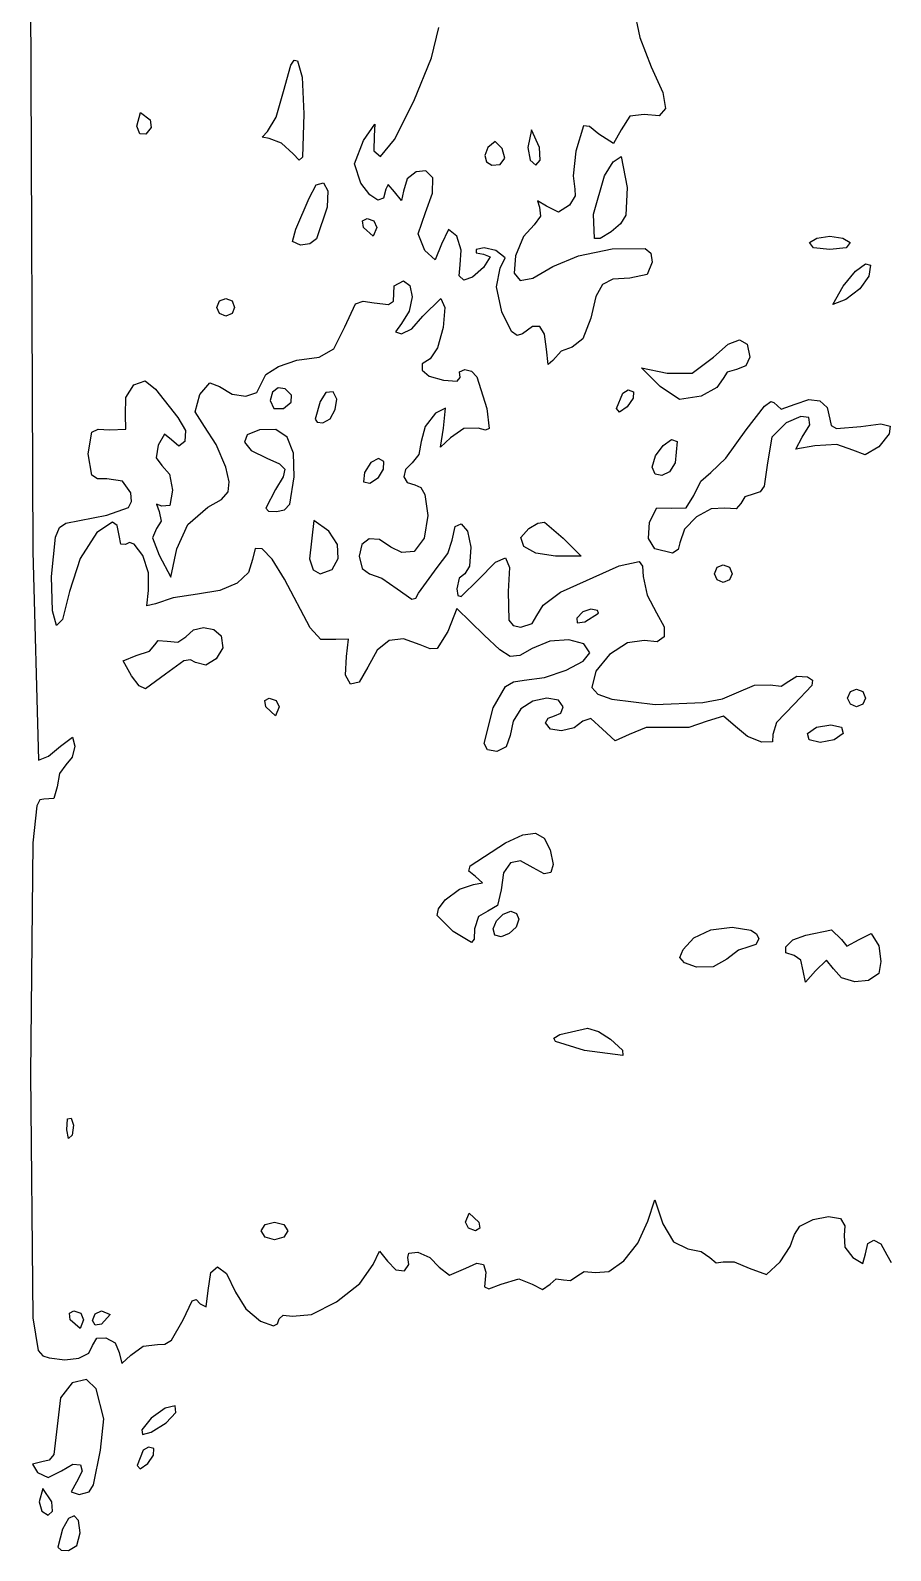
# Model space of a CAD drawing. Extents: x 0 to 282, y 0 to 282.
# Drawn here: x 0 to 34.2, y 117.5 to 177.9 of the extents above; entities that cross this region are included whole.
import ezdxf

# ---------------------------------------------------------------- set-up
doc = ezdxf.new("R2010")
doc.units = 0

msp = doc.modelspace()

# ---------------------------------------------------------------- linework, layer by layer
at = {"layer": 'Layer 1'}
for p, q in [((-0.000029, 179.352457), (0.092576, 157.167157)), ((23.946462, 178.770335), (24.197265, 177.580812)), ((15.925717, 176.775483), (16.225026, 177.976581)), ((24.197265, 177.580812), (24.656428, 176.424362)), ((10.050909, 175.43658), (10.3414, 176.4894)), ((10.3414, 176.4894), (10.47817, 176.683014)), ((10.47817, 176.683014), (10.602125, 176.662481)), ((10.602125, 176.662481), (10.790089, 176.002126)), ((15.23284, 175.061754), (15.925717, 176.775483)), ((24.656428, 176.424362), (25.113386, 175.402408)), ((10.790089, 176.002126), (10.862298, 174.554635)), ((9.759868, 174.417935), (10.050909, 175.43658)), ((25.113386, 175.402408), (25.216463, 174.757487)), ((4.230033, 174.060747), (4.375554, 174.607553)), ((4.375554, 174.607553), (4.7592, 174.307692)), ((10.8623, 174.554635), (10.809383, 172.834842)), ((10.862298, 174.554635), (10.8623, 174.554635)), ((14.453974, 173.526619), (15.23284, 175.061754)), ((25.216463, 174.757487), (24.968967, 174.469753)), ((4.340276, 173.756477), (4.230033, 174.060747)), ((4.790068, 174.012241), (4.582811, 173.743247)), ((4.7592, 174.307692), (4.790068, 174.012241)), ((4.7592, 174.307692), (4.7592, 174.307692)), ((9.415909, 173.84908), (9.759868, 174.417935)), ((13.226417, 173.496301), (13.676209, 174.140121)), ((13.676209, 174.140121), (13.649751, 173.67269)), ((21.970906, 174.06957), (21.657815, 173.072972)), ((22.198558, 174.045316), (21.970906, 174.06957)), ((22.575038, 173.74325), (22.198558, 174.045316)), ((23.809761, 174.457626), (23.456983, 173.919639)), ((24.374206, 174.519362), (23.809761, 174.457626)), ((24.968967, 174.469753), (24.374206, 174.519362)), ((4.582811, 173.743247), (4.340276, 173.756477)), ((9.199833, 173.628594), (9.415909, 173.84908)), ((9.486465, 173.566858), (9.199833, 173.628594)), ((9.975945, 173.386059), (9.486465, 173.566858)), ((10.438966, 172.967135), (9.975945, 173.386059)), ((12.86923, 172.570263), (13.226417, 173.496301)), ((13.649751, 173.67269), (13.640932, 173.081788)), ((13.896696, 172.861301), (14.453974, 173.526619)), ((18.450322, 173.447715), (18.1681, 173.214)), ((18.732545, 173.178722), (18.450322, 173.447715)), ((19.896711, 173.919556), (19.7556, 173.214)), ((20.214211, 173.214), (19.896711, 173.919556)), ((23.161531, 173.368423), (22.575038, 173.74325)), ((23.456983, 173.919639), (23.161531, 173.368423)), ((10.673784, 172.709164), (10.438966, 172.967135)), ((10.809383, 172.834842), (10.673784, 172.709164)), ((13.640932, 173.081788), (13.896696, 172.861301)), ((18.1681, 173.214), (18.051794, 172.890988)), ((18.051794, 172.890988), (18.110774, 172.640736)), ((18.1681, 173.214), (18.1681, 173.214)), ((18.661989, 172.543722), (18.842788, 172.795076)), ((18.842788, 172.795076), (18.732545, 173.178722)), ((19.7556, 173.214), (19.848204, 172.715701)), ((19.7556, 173.214), (19.7556, 173.214)), ((20.249489, 172.715701), (20.214211, 173.214)), ((21.657815, 173.072972), (21.560801, 172.089604)), ((23.13675, 172.641918), (23.456454, 172.861302)), ((23.456454, 172.861302), (23.703399, 171.626582)), ((13.120584, 171.802971), (12.86923, 172.570263)), ((15.316628, 172.252764), (14.966054, 171.965029)), ((15.706889, 172.289144), (15.316628, 172.252764)), ((15.978088, 172.014638), (15.706889, 172.289144)), ((18.110774, 172.640736), (18.321889, 172.509547)), ((18.321889, 172.509547), (18.661989, 172.543722)), ((19.848204, 172.715701), (20.0731, 172.508444)), ((20.0731, 172.508444), (20.249489, 172.715701)), ((22.803816, 172.085189), (23.13675, 172.641918)), ((11.073948, 171.203235), (11.352863, 171.728545)), ((11.352863, 171.728545), (11.638393, 171.807369)), ((11.638393, 171.807369), (11.818089, 171.495931)), ((13.483284, 171.327823), (13.120584, 171.802971)), ((14.108362, 171.556026), (14.023475, 171.197736)), ((14.205376, 171.741235), (14.108362, 171.556026)), ((14.46114, 171.450193), (14.205376, 171.741235)), ((14.966054, 171.965029), (14.813918, 171.485471)), ((15.969269, 171.406099), (15.978088, 172.014638)), ((21.560801, 172.089604), (21.622537, 171.556022)), ((21.622537, 171.556022), (21.635766, 171.291439)), ((22.362844, 170.568242), (22.803816, 172.085189)), ((23.7034, 171.626576), (23.650483, 170.532963)), ((23.703399, 171.626582), (23.7034, 171.626576)), ((10.544781, 169.968515), (11.073948, 171.203235)), ((11.818089, 171.495931), (11.779504, 170.850457)), ((13.799681, 171.123873), (13.483284, 171.327823)), ((14.023475, 171.197736), (13.799681, 171.123873)), ((14.743362, 171.110645), (14.46114, 171.450193)), ((14.813918, 171.485471), (14.743362, 171.110645)), ((15.695866, 170.638808), (15.969269, 171.406099)), ((20.493647, 170.885744), (20.140869, 171.093001)), ((20.140869, 171.093001), (20.211425, 170.850466)), ((21.41087, 170.921022), (20.978717, 170.652029)), ((21.635766, 171.291439), (21.41087, 170.921022)), ((11.7795, 170.850465), (11.356167, 169.58928)), ((11.779504, 170.850457), (11.7795, 170.850465)), ((13.190655, 170.294841), (13.367044, 170.391854)), ((13.367044, 170.391854), (13.640447, 170.294841)), ((15.400414, 169.787727), (15.695866, 170.638808)), ((20.251113, 170.484459), (19.999758, 170.14491)), ((20.211425, 170.850466), (20.251113, 170.484459)), ((20.978717, 170.652029), (20.493647, 170.885744)), ((22.398121, 169.593693), (22.362844, 170.568242)), ((23.650483, 170.532963), (23.435509, 170.17798)), ((10.408079, 169.479036), (10.544781, 169.968515)), ((13.225933, 170.039076), (13.190655, 170.294841)), ((13.613989, 169.686298), (13.225933, 170.039076)), ((13.7551, 170.039076), (13.613989, 169.686298)), ((13.640447, 170.294841), (13.7551, 170.039076)), ((13.7551, 170.039076), (13.7551, 170.039076)), ((15.660588, 169.121858), (15.400414, 169.787727)), ((16.60427, 169.950887), (16.330866, 169.368803)), ((16.930589, 169.686303), (16.60427, 169.950887)), ((19.999758, 170.14491), (19.576425, 169.67307)), ((23.0684, 169.862686), (22.620813, 169.600859)), ((23.435509, 170.17798), (23.0684, 169.862686)), ((10.72117, 169.333515), (10.408079, 169.479036)), ((11.094892, 169.382023), (10.72117, 169.333515)), ((11.356167, 169.58928), (11.094892, 169.382023)), ((16.075102, 168.755851), (15.660588, 169.121858)), ((16.330866, 169.368803), (16.075102, 168.755851)), ((17.106978, 169.135087), (16.930589, 169.686303)), ((17.0717, 168.557413), (17.106978, 169.135087)), ((17.706701, 169.157136), (17.702292, 169.029254)), ((18.015382, 169.232101), (17.706701, 169.157136)), ((18.482813, 169.121858), (18.015382, 169.232101)), ((18.84882, 168.835226), (18.482813, 169.121858)), ((19.576425, 169.67307), (19.258924, 168.91019)), ((21.763652, 168.90578), (23.104204, 169.192412)), ((22.620813, 169.600859), (22.398121, 169.593693)), ((23.104204, 169.192412), (24.41389, 169.205641)), ((24.41389, 169.205641), (24.637133, 169.018779)), ((30.935362, 169.439354), (31.235223, 169.615744)), ((31.102931, 169.232098), (30.935362, 169.439354)), ((31.746751, 169.157132), (31.102931, 169.232098)), ((31.235223, 169.615744), (31.746751, 169.686299)), ((31.746751, 169.686299), (32.258279, 169.615744)), ((32.390571, 169.232098), (31.746751, 169.157132)), ((32.258279, 169.615744), (32.55814, 169.439354)), ((32.55814, 169.439354), (32.390571, 169.232098)), ((32.55814, 169.439354), (32.55814, 169.439354)), ((17.026499, 168.114236), (17.0717, 168.557413)), ((17.702292, 169.029254), (17.988923, 168.980747)), ((17.988923, 168.980747), (18.253507, 168.874914)), ((18.253507, 168.874914), (17.988923, 168.45158)), ((18.659202, 168.416302), (18.84882, 168.835226)), ((19.258924, 168.91019), (19.212622, 168.228887)), ((20.740594, 168.486856), (21.763652, 168.90578)), ((24.691704, 168.663245), (24.488857, 168.173766)), ((24.637133, 169.018779), (24.691704, 168.663245)), ((32.763193, 168.307153), (33.157865, 168.592682)), ((33.157865, 168.592682), (33.367328, 168.534253)), ((33.367328, 168.534253), (33.298978, 168.098794)), ((14.447408, 167.715192), (14.813415, 167.922448)), ((14.813415, 167.922448), (15.069179, 167.73724)), ((17.21281, 167.948872), (17.026499, 168.114236)), ((17.557872, 168.06132), (17.21281, 167.948872)), ((17.988923, 168.45158), (17.557872, 168.06132)), ((18.514234, 167.680977), (18.659202, 168.416302)), ((19.212622, 168.228887), (19.444133, 167.93123)), ((19.444133, 167.93123), (19.953457, 168.01722)), ((19.953457, 168.01722), (20.740594, 168.486856)), ((23.130662, 167.983597), (22.716148, 167.776891)), ((23.809759, 168.028245), (23.130662, 167.983597)), ((24.488857, 168.173766), (23.809759, 168.028245)), ((32.275918, 167.710738), (32.763193, 168.307153)), ((33.298974, 168.098794), (32.932967, 167.600496)), ((33.298978, 168.098794), (33.298974, 168.098794)), ((14.425359, 167.111059), (14.447408, 167.715192)), ((15.166174, 167.287405), (15.047111, 166.718552)), ((15.069179, 167.73724), (15.166193, 167.287448)), ((15.166193, 167.287448), (15.166174, 167.287405)), ((18.71653, 166.687686), (18.514234, 167.680977)), ((22.460385, 167.298988), (22.257539, 166.440745)), ((22.716148, 167.776891), (22.460385, 167.298988)), ((31.865813, 166.983134), (32.275918, 167.710738)), ((32.932967, 167.600496), (32.381751, 167.181571)), ((7.405048, 166.864071), (7.515291, 167.119836)), ((7.515291, 166.621537), (7.405048, 166.864071)), ((7.515291, 167.119836), (7.757826, 167.216849)), ((7.757826, 167.216849), (8.01359, 167.119836)), ((8.01359, 167.119836), (8.110604, 166.864071)), ((8.110604, 166.864071), (8.01359, 166.621537)), ((8.110604, 166.864071), (8.110604, 166.864071)), ((12.485077, 166.088003), (12.908411, 167.000816)), ((12.908411, 167.000816), (13.209375, 167.104996)), ((13.209375, 167.104996), (13.649247, 167.040504)), ((13.649247, 167.040504), (14.222511, 166.983178)), ((14.222511, 166.983178), (14.425359, 167.111059)), ((15.047111, 166.718552), (14.74284, 166.229075)), ((15.589507, 166.511297), (16.295063, 167.216853)), ((16.295063, 167.216853), (16.45216, 166.86187)), ((16.45216, 166.86187), (16.387667, 166.070325)), ((19.110648, 165.906063), (18.71653, 166.687686)), ((32.381751, 167.181571), (31.865813, 166.983134)), ((7.757826, 166.511293), (7.515291, 166.621537)), ((8.01359, 166.621537), (7.757826, 166.511293)), ((12.052921, 165.210463), (12.485077, 166.088003)), ((14.74284, 166.229075), (14.504715, 165.898346)), ((15.152945, 166.012998), (15.589507, 166.511297)), ((19.938023, 166.103952), (19.541147, 165.805742)), ((20.229065, 166.101195), (19.938023, 166.103952)), ((20.414273, 165.800782), (20.229065, 166.101195)), ((22.257539, 166.440745), (21.940039, 165.607306)), ((14.504715, 165.898346), (14.74284, 165.805741)), ((14.74284, 165.805741), (15.152945, 166.012998)), ((16.387667, 166.070325), (16.171039, 165.252321)), ((19.331065, 165.741388), (19.110648, 165.906063)), ((19.541147, 165.805742), (19.331065, 165.741388)), ((20.493648, 165.206019), (20.414273, 165.800782)), ((21.940039, 165.607306), (21.516705, 165.276575)), ((27.708507, 165.404449), (28.166016, 165.576429)), ((28.166016, 165.576429), (28.464775, 165.404449)), ((10.582825, 164.762878), (11.462017, 164.888553)), ((11.462017, 164.888553), (12.052921, 165.210463)), ((16.171039, 165.252321), (15.871729, 164.817963)), ((20.564204, 164.593068), (20.493648, 165.206019)), ((21.075733, 165.117825), (20.740593, 164.747408)), ((21.516705, 165.276575), (21.075733, 165.117825)), ((26.274242, 164.253511), (27.125321, 164.888511)), ((27.125321, 164.888511), (27.708507, 165.404449)), ((28.571704, 164.888511), (28.412954, 164.535734)), ((28.464775, 165.404449), (28.571711, 164.888511)), ((28.571711, 164.888511), (28.571704, 164.888511)), ((9.353614, 164.194025), (9.852463, 164.518139)), ((9.852463, 164.518139), (10.582825, 164.762878)), ((15.557536, 164.616218), (15.554229, 164.368171)), ((15.554229, 164.368171), (15.841963, 164.133354)), ((15.871729, 164.817963), (15.557536, 164.616218)), ((17.040306, 164.302025), (17.247563, 164.394629)), ((17.071174, 164.077129), (17.040306, 164.302025)), ((17.247563, 164.394629), (17.519313, 164.335649)), ((17.519313, 164.335649), (17.728223, 164.107998)), ((20.740593, 164.747408), (20.564204, 164.593068)), ((25.008645, 163.724344), (24.267811, 164.465178)), ((24.267811, 164.465178), (25.290871, 164.253511)), ((27.67212, 164.284379), (27.51337, 164.041844)), ((28.042537, 164.394622), (27.67212, 164.284379)), ((28.412954, 164.535734), (28.042537, 164.394622)), ((3.790189, 163.286163), (4.106588, 163.781707)), ((4.106588, 163.781707), (4.555279, 163.939908)), ((4.555279, 163.939908), (4.970898, 163.618549)), ((6.734785, 163.40689), (7.122841, 163.869911)), ((7.122841, 163.869911), (7.510897, 163.72439)), ((7.510897, 163.72439), (8.008094, 163.418465)), ((8.98926, 163.481304), (9.168957, 163.830223)), ((9.168957, 163.830223), (9.353614, 164.194025)), ((9.84251, 163.662709), (9.617614, 163.500651)), ((10.120323, 163.626329), (9.84251, 163.662709)), ((15.841963, 164.133354), (16.400896, 163.971296)), ((16.400896, 163.971296), (16.947702, 163.931609)), ((16.947702, 163.931609), (17.071174, 164.077129)), ((17.728223, 164.107998), (18.129508, 162.842409)), ((25.780347, 163.199587), (25.008645, 163.724344)), ((25.290871, 164.253511), (26.274242, 164.253511)), ((27.257606, 163.675837), (26.631425, 163.336288)), ((27.51337, 164.041844), (27.257606, 163.675837)), ((3.771448, 162.595489), (3.790189, 163.286163)), ((4.970898, 163.618549), (5.852843, 162.489659)), ((6.545167, 162.718974), (6.734785, 163.40689)), ((8.008094, 163.418465), (8.551594, 163.340744)), ((8.551594, 163.340744), (8.98926, 163.481304)), ((9.617614, 163.500651), (9.52501, 163.16)), ((9.52501, 163.16), (9.670531, 162.8425)), ((9.52501, 163.16), (9.52501, 163.16)), ((10.054177, 162.8425), (10.358448, 163.093854)), ((10.371677, 163.371667), (10.120323, 163.626329)), ((10.358448, 163.093854), (10.371677, 163.371667)), ((11.5006, 163.125), (11.302163, 162.423854)), ((11.738725, 163.477775), (11.5006, 163.124997)), ((11.5006, 163.124997), (11.5006, 163.125)), ((12.029767, 163.513053), (11.738725, 163.477775)), ((12.171981, 163.215949), (12.029767, 163.513053)), ((12.109142, 162.80309), (12.171981, 163.215949)), ((23.27997, 162.842399), (23.522505, 163.455351)), ((23.522505, 163.455351), (23.741338, 163.581579)), ((23.932609, 163.252503), (23.703303, 162.912954)), ((23.741338, 163.581579), (23.950248, 163.512677)), ((23.950248, 163.512677), (23.932609, 163.252503)), ((26.631425, 163.336288), (25.780347, 163.199587)), ((29.149792, 162.939413), (29.39839, 163.126826)), ((29.39839, 163.126826), (29.524616, 163.089342)), ((29.524616, 163.089342), (29.815658, 162.815939)), ((30.371304, 163.018788), (30.9137, 163.207855)), ((30.9137, 163.207855), (31.350261, 163.155489)), ((31.350261, 163.155489), (31.641301, 162.884842)), ((3.784678, 162.031044), (3.771448, 162.595489)), ((5.852843, 162.489659), (6.152704, 161.973721)), ((6.911174, 162.13689), (6.545167, 162.718974)), ((9.670531, 162.8425), (10.054177, 162.8425)), ((11.900782, 162.436532), (12.109142, 162.80309)), ((16.083398, 162.66602), (15.682113, 162.128034)), ((16.480273, 162.855638), (16.083398, 162.66602)), ((16.400898, 162.066297), (16.480273, 162.855638)), ((18.129508, 162.842409), (18.217703, 162.057479)), ((23.399033, 162.705697), (23.27997, 162.842399)), ((23.703304, 162.912954), (23.399033, 162.705697)), ((23.703303, 162.912954), (23.703304, 162.912954)), ((28.431006, 161.995732), (29.149792, 162.939413)), ((29.815658, 162.815939), (30.371283, 163.018786)), ((30.59398, 162.522143), (30.018511, 162.277955)), ((30.371283, 163.018786), (30.371304, 163.018788)), ((30.918094, 162.485211), (30.59398, 162.522143)), ((30.951167, 162.20354), (30.918094, 162.485211)), ((31.641301, 162.884842), (31.747134, 162.419065)), ((2.289781, 161.043265), (2.435302, 161.90316)), ((2.435302, 161.90316), (2.691617, 162.020569)), ((2.691617, 162.020569), (3.136448, 161.995766)), ((3.136448, 161.995766), (3.784678, 162.031044)), ((6.152704, 161.973721), (6.135065, 161.537158)), ((7.374195, 161.418104), (6.911174, 162.13689)), ((9.10167, 161.996), (8.609986, 161.799767)), ((9.101674, 161.995995), (9.10167, 161.996)), ((9.748247, 162.016393), (9.101674, 161.995995)), ((10.199691, 161.709367), (9.748247, 162.016393)), ((11.302163, 162.423854), (11.386498, 162.306445)), ((11.386498, 162.306445), (11.606433, 162.278333)), ((11.606433, 162.278333), (11.900782, 162.436532)), ((15.682113, 162.128034), (15.518953, 161.53713)), ((16.290655, 161.316644), (16.400898, 162.066297)), ((17.216695, 162.057478), (16.68312, 161.678241)), ((17.77673, 162.066297), (17.216695, 162.057478)), ((18.069977, 161.979206), (17.77673, 162.066297)), ((18.217703, 162.057479), (18.069977, 161.979206)), ((27.619619, 160.871256), (28.431006, 161.995732)), ((30.018511, 162.277955), (29.449656, 161.709101)), ((30.653511, 161.71351), (30.951167, 162.20354)), ((31.747134, 162.419065), (31.806114, 162.171569)), ((31.806114, 162.171569), (32.007307, 162.053058)), ((32.007307, 162.053058), (32.981854, 162.136843)), ((32.981854, 162.136843), (33.771748, 162.233306)), ((33.771748, 162.233306), (34.141615, 162.141253)), ((34.141615, 162.141253), (34.10799, 161.844148)), ((5.076731, 161.396047), (4.988537, 160.884519)), ((5.328085, 161.83261), (5.076731, 161.396047)), ((5.605898, 161.607714), (5.328085, 161.83261)), ((5.89694, 161.34754), (5.605898, 161.607714)), ((6.135065, 161.537158), (5.89694, 161.34754)), ((7.757841, 160.51411), (7.374195, 161.418104)), ((8.609986, 161.799767), (8.501947, 161.51093)), ((8.501947, 161.51093), (8.764326, 161.182405)), ((10.446084, 161.078226), (10.199691, 161.709367)), ((15.518953, 161.53713), (15.421939, 161.021193)), ((16.68312, 161.678241), (16.290655, 161.316644)), ((24.826128, 160.966615), (25.132603, 161.382782)), ((25.132603, 161.382782), (25.465537, 161.620357)), ((25.465537, 161.620357), (25.679409, 161.537127)), ((25.679409, 161.537127), (25.608853, 160.69046)), ((29.449656, 161.709101), (29.277677, 160.690455)), ((30.397747, 161.23285), (30.653511, 161.71351)), ((31.1474, 161.360732), (30.397747, 161.23285)), ((32.024939, 161.418058), (31.1474, 161.360732)), ((32.66435, 161.184343), (32.024939, 161.418058)), ((33.68741, 161.325454), (33.149423, 161.003544)), ((34.10799, 161.844148), (33.68741, 161.325454)), ((2.435302, 160.192188), (2.289781, 161.043265)), ((4.988537, 160.884519), (5.217842, 160.584658)), ((8.764326, 161.182405), (9.383892, 160.86711)), ((9.383892, 160.86711), (9.890459, 160.644419)), ((9.890459, 160.644419), (10.102677, 160.434957)), ((10.477504, 160.126275), (10.446084, 161.078226)), ((13.520264, 160.703284), (13.2645, 160.301999)), ((13.828945, 160.866444), (13.520264, 160.703284)), ((14.041714, 160.736908), (13.828945, 160.866444)), ((14.022973, 160.438701), (14.041714, 160.736908)), ((15.166175, 160.690463), (14.899938, 160.418714)), ((15.421939, 161.021193), (15.166175, 160.690463)), ((24.691631, 160.514067), (24.826128, 160.966615)), ((25.608854, 160.690456), (25.376241, 160.335473)), ((25.608853, 160.69046), (25.608854, 160.690456)), ((27.019896, 160.302402), (27.619619, 160.871256)), ((29.277677, 160.690455), (29.145385, 159.755595)), ((33.149423, 161.003544), (32.66435, 161.184343)), ((2.661852, 160.056038), (2.435302, 160.192188)), ((3.030615, 160.055487), (2.661852, 160.056038)), ((3.652387, 159.958473), (3.030615, 160.055487)), ((5.217842, 160.584658), (5.522114, 160.23629)), ((5.522114, 160.23629), (5.641176, 159.59688)), ((7.895645, 159.928719), (7.757841, 160.51411)), ((10.043697, 160.132892), (9.73667, 159.63239)), ((10.102677, 160.434957), (10.043697, 160.132892)), ((10.296705, 159.041486), (10.477504, 160.126275)), ((13.2645, 160.302), (13.224813, 159.931583)), ((13.2645, 160.301999), (13.2645, 160.302)), ((13.476167, 159.878666), (13.819023, 160.10742)), ((13.819023, 160.10742), (14.022973, 160.438701)), ((14.899938, 160.418714), (14.835446, 160.130428)), ((14.835446, 160.130428), (14.962776, 159.901674)), ((24.805181, 160.234049), (24.691631, 160.514067)), ((25.070867, 160.178928), (24.805181, 160.234049)), ((25.376241, 160.335473), (25.070867, 160.178928)), ((26.618611, 159.962853), (27.019896, 160.302402)), ((3.983116, 159.491042), (3.652387, 159.958473)), ((4.017842, 159.154801), (3.983116, 159.491042)), ((5.641176, 159.59688), (5.535343, 158.988338)), ((7.589169, 159.234188), (7.854855, 159.535151)), ((7.854855, 159.535151), (7.895645, 159.928719)), ((9.73667, 159.63239), (9.344204, 158.887147)), ((13.224813, 159.931583), (13.476167, 159.878666)), ((14.962776, 159.901674), (15.272008, 159.808518)), ((15.272008, 159.808518), (15.502003, 159.706406)), ((15.502003, 159.706406), (15.663371, 159.434795)), ((15.663371, 159.434795), (15.783536, 158.591436)), ((26.349618, 159.385179), (26.618611, 159.962853)), ((28.74851, 159.455735), (28.378093, 159.341082)), ((28.980021, 159.529597), (28.74851, 159.455735)), ((29.145385, 159.755595), (28.980021, 159.529597)), ((3.030615, 158.609097), (3.890511, 158.917778)), ((3.890511, 158.917778), (4.017842, 159.154801)), ((5.217842, 158.96188), (5.006175, 159.041255)), ((5.006175, 159.041255), (5.112009, 158.750213)), ((5.535343, 158.988338), (5.217842, 158.96188)), ((6.249718, 158.2431), (7.052285, 158.92661)), ((7.052285, 158.92661), (7.589169, 159.234188)), ((9.344204, 158.887147), (9.453896, 158.774147)), ((10.085589, 158.816591), (10.296705, 159.041486)), ((24.585728, 158.326845), (24.88118, 158.900109)), ((24.88118, 158.900109), (25.467673, 158.89129)), ((25.467673, 158.89129), (26.040937, 158.900109)), ((26.040937, 158.900109), (26.349618, 159.385179)), ((27.035332, 158.864832), (26.446633, 158.547332)), ((27.584343, 158.89129), (27.035332, 158.864832)), ((28.034135, 158.860422), (27.584343, 158.89129)), ((28.219343, 159.067679), (28.034135, 158.860422)), ((28.378093, 159.341082), (28.219343, 159.067679)), ((1.16089, 158.119615), (1.407835, 158.291597)), ((1.407835, 158.291597), (3.030615, 158.609097)), ((3.255514, 158.328526), (2.642562, 157.916768)), ((3.451195, 158.201401), (3.255514, 158.328526)), ((5.191384, 158.375386), (5.006176, 158.079935)), ((5.112009, 158.750213), (5.191384, 158.375386)), ((5.817565, 157.26855), (6.249718, 158.2431)), ((9.453896, 158.774147), (9.771948, 158.750445)), ((9.771948, 158.750445), (10.085589, 158.816591)), ((11.2536, 158.397), (11.08603, 156.875645)), ((11.2536, 158.396994), (11.2536, 158.397)), ((11.853323, 157.97366), (11.2536, 158.396994)), ((15.783536, 158.591436), (15.639118, 157.695161)), ((16.86447, 158.157636), (17.110863, 158.260713)), ((17.110863, 158.260713), (17.363871, 157.973529)), ((19.78802, 158.079897), (20.156783, 158.297076)), ((20.156783, 158.297076), (20.409791, 158.335661)), ((20.409791, 158.335661), (21.16385, 157.691841)), ((24.546041, 157.678619), (24.585728, 158.326845)), ((26.446633, 158.547332), (25.976996, 158.057854)), ((0.84339, 156.174927), (0.993321, 157.735968)), ((0.993321, 157.735968), (1.16089, 158.119615)), ((2.642562, 157.916768), (1.976693, 156.889853)), ((3.524506, 157.797704), (3.451195, 158.201401)), ((3.595062, 157.462565), (3.524506, 157.797704)), ((5.006176, 158.079935), (4.847426, 157.709519)), ((4.847426, 157.709519), (5.112009, 157.021605)), ((12.190117, 157.441187), (11.853323, 157.97366)), ((13.459611, 157.665397), (13.163609, 157.438296)), ((13.868062, 157.641144), (13.459611, 157.665397)), ((14.319507, 157.339077), (13.868062, 157.641144)), ((15.639118, 157.695161), (15.23673, 157.162688)), ((16.572876, 157.087726), (16.753675, 157.621301)), ((16.753675, 157.621301), (16.86447, 158.157636)), ((17.363871, 157.973529), (17.494509, 157.339079)), ((19.47217, 157.715544), (19.78802, 158.079897)), ((19.589576, 157.361113), (19.47217, 157.715544)), ((21.16385, 157.691841), (21.163854, 157.691843)), ((21.163854, 157.691843), (21.86941, 156.986287)), ((24.797395, 157.268515), (24.546041, 157.678619)), ((25.976996, 158.057854), (25.785173, 157.51546)), ((0.092576, 157.167157), (0.317471, 148.872457)), ((3.771451, 157.444926), (3.595062, 157.462565)), ((3.941088, 157.522371), (3.771451, 157.444926)), ((4.123127, 157.455948), (3.941088, 157.522371)), ((4.468188, 157.00395), (4.123127, 157.455948)), ((5.112009, 157.021605), (5.57062, 156.13966)), ((5.57062, 156.13966), (5.817565, 157.26855)), ((8.920356, 157.279555), (8.816176, 156.845195)), ((9.199822, 157.27735), (8.920356, 157.279555)), ((9.604965, 156.86504), (9.199822, 157.27735)), ((12.219332, 156.88887), (12.190117, 157.441187)), ((13.163609, 157.438296), (13.049507, 156.986299)), ((14.751661, 157.13182), (14.319507, 157.339077)), ((15.23673, 157.162688), (14.751661, 157.13182)), ((16.153952, 156.527691), (16.572876, 157.087726)), ((17.494509, 157.339079), (17.437183, 156.585018)), ((20.070787, 157.092671), (19.589576, 157.361113)), ((20.84635, 156.986287), (20.070787, 157.092671)), ((25.502951, 157.100946), (24.797395, 157.268515)), ((25.72013, 157.23875), (25.502951, 157.100946)), ((25.785173, 157.51546), (25.72013, 157.23875)), ((1.976693, 156.889853), (1.548946, 155.575204)), ((4.694186, 156.313827), (4.468188, 157.00395)), ((8.816176, 156.845195), (8.657977, 156.327604)), ((10.086176, 156.069083), (9.604965, 156.86504)), ((11.08603, 156.875645), (11.223834, 156.437427)), ((11.223834, 156.437427), (11.500545, 156.28033)), ((11.500545, 156.28033), (11.977347, 156.455616)), ((11.977347, 156.455616), (12.219332, 156.88887)), ((13.049507, 156.986299), (13.16857, 156.488)), ((13.16857, 156.488), (13.472841, 156.280743)), ((15.413118, 155.504631), (16.153952, 156.527691)), ((17.437183, 156.585018), (17.247564, 156.280749)), ((17.776731, 156.033804), (18.465199, 156.745976)), ((18.465199, 156.745976), (18.865932, 156.915752)), ((18.865932, 156.915752), (19.021928, 156.529901)), ((19.021928, 156.529901), (18.976181, 155.575193)), ((21.86941, 156.986287), (20.84635, 156.986287)), ((21.057571, 155.544329), (23.38591, 156.598254)), ((23.38591, 156.598254), (24.179661, 156.770233)), ((24.179661, 156.770233), (24.308645, 156.583371)), ((24.308645, 156.583371), (24.338411, 156.17492)), ((27.161098, 156.280733), (27.271341, 156.536497)), ((27.271341, 156.536497), (27.513876, 156.633511)), ((27.513876, 156.633511), (27.76964, 156.536497)), ((27.76964, 156.536497), (27.866654, 156.280733)), ((0.874258, 154.80626), (0.84339, 156.174927)), ((4.688674, 155.610476), (4.694186, 156.313827)), ((8.212044, 155.905924), (7.521372, 155.609922)), ((8.657977, 156.327604), (8.212044, 155.905924)), ((11.109236, 154.128803), (10.086176, 156.069083)), ((13.472841, 156.280743), (13.953501, 156.099945)), ((13.953501, 156.099945), (14.566451, 155.68102)), ((17.022668, 156.099951), (16.930064, 155.681026)), ((17.247564, 156.280749), (17.022668, 156.099951)), ((17.102043, 155.381165), (17.776731, 156.033804)), ((24.338411, 156.17492), (24.497161, 155.425268)), ((27.271341, 156.038198), (27.161098, 156.280733)), ((27.513876, 155.927955), (27.271341, 156.038198)), ((27.76964, 156.038198), (27.513876, 155.927955)), ((27.866654, 156.280733), (27.76964, 156.038198)), ((27.866654, 156.280733), (27.866654, 156.280733)), ((1.548946, 155.575204), (1.279953, 154.463403)), ((4.618118, 155.001934), (4.688674, 155.610476)), ((5.667637, 155.328254), (4.970896, 155.081309)), ((6.628956, 155.469365), (5.667637, 155.328254)), ((7.521372, 155.609922), (6.628956, 155.469365)), ((14.566451, 155.68102), (15.148535, 155.275326)), ((15.148535, 155.275326), (15.310592, 155.313911)), ((15.310592, 155.313911), (15.413118, 155.504631)), ((16.930064, 155.681026), (16.968098, 155.418648)), ((16.968098, 155.418648), (17.102043, 155.381165)), ((18.976181, 155.575193), (18.99823, 154.433075)), ((20.359732, 155.035555), (21.057571, 155.544329)), ((24.497161, 155.425268), (24.867578, 154.72853)), ((1.037418, 154.22142), (0.874258, 154.80626)), ((4.970896, 155.081309), (4.618118, 155.001934)), ((16.930075, 154.904915), (16.577297, 153.987692)), ((18.023685, 153.846585), (16.930075, 154.904915)), ((19.919862, 154.300785), (20.10507, 154.622694)), ((20.10507, 154.622694), (20.359732, 155.035555)), ((21.938335, 154.772764), (21.6958, 154.517)), ((22.260245, 154.869778), (21.938335, 154.772764)), ((22.0133, 154.375889), (22.560106, 154.715438)), ((22.519316, 154.827334), (22.260245, 154.869778)), ((22.560106, 154.715438), (22.519316, 154.827334)), ((24.867578, 154.72853), (25.162479, 154.175662)), ((1.279953, 154.463403), (1.037418, 154.22142)), ((6.17073, 153.776009), (6.470591, 154.054373)), ((6.470591, 154.054373), (6.876286, 154.150836)), ((6.876286, 154.150836), (7.28198, 154.068705)), ((7.28198, 154.068705), (7.58184, 153.811287)), ((11.528164, 153.674602), (11.109236, 154.128803)), ((18.99823, 154.433075), (19.169658, 154.220858)), ((19.169658, 154.220858), (19.47007, 154.164083)), ((19.47007, 154.164083), (19.919862, 154.300785)), ((21.6958, 154.517), (21.709029, 154.327382)), ((21.6958, 154.517), (21.6958, 154.517)), ((21.709029, 154.327382), (22.0133, 154.375889)), ((25.162479, 154.175662), (25.16303, 153.771622)), ((4.72434, 153.207155), (4.936007, 153.458509)), ((4.936007, 153.458509), (5.077118, 153.634898)), ((5.077118, 153.634898), (5.429896, 153.59962)), ((5.429896, 153.59962), (5.85323, 153.568752)), ((5.85323, 153.568752), (6.17073, 153.776009)), ((7.58184, 153.811287), (7.581854, 153.811283)), ((7.581854, 153.811283), (7.635322, 153.3433)), ((12.132296, 153.670192), (11.528164, 153.674602)), ((12.635005, 153.679012), (12.132296, 153.670192)), ((12.55563, 152.999914), (12.635005, 153.679012)), ((14.244553, 153.626095), (13.772161, 153.250166)), ((14.816164, 153.697753), (14.244553, 153.626095)), ((15.483687, 153.458525), (14.816164, 153.697753)), ((15.877806, 153.298121), (15.483687, 153.458525)), ((16.577297, 153.987692), (16.149554, 153.313004)), ((18.638841, 153.257887), (18.023685, 153.846585)), ((20.629281, 153.597436), (19.928685, 153.317418)), ((21.379486, 153.652557), (20.629281, 153.597436)), ((21.977556, 153.496012), (21.379486, 153.652557)), ((22.221745, 153.141029), (21.977556, 153.496012)), ((23.716089, 153.541214), (23.002265, 153.070477)), ((24.373689, 153.63492), (23.716089, 153.541214)), ((24.892383, 153.572634), (24.373689, 153.63492)), ((25.16303, 153.771622), (24.892383, 153.572634)), ((3.683645, 152.827918), (4.195173, 153.035175)), ((4.018784, 152.223786), (3.683645, 152.827918)), ((4.195173, 153.035175), (4.72434, 153.207155)), ((6.091362, 152.827918), (5.359344, 152.294342)), ((6.351537, 152.86485), (6.091362, 152.827918)), ((6.558794, 152.752953), (6.351537, 152.86485)), ((7.374596, 152.898468), (6.961735, 152.645461)), ((7.635322, 153.3433), (7.374596, 152.898468)), ((12.509328, 152.249158), (12.55563, 152.999914)), ((13.772161, 153.250166), (13.402297, 152.57658)), ((16.149554, 153.313004), (15.877806, 153.298121)), ((19.05556, 152.999918), (18.638841, 153.257887)), ((19.432591, 153.032991), (19.05556, 152.999918)), ((19.928685, 153.317418), (19.432591, 153.032991)), ((21.273653, 152.448704), (21.947791, 152.806442)), ((21.947791, 152.806442), (22.221745, 153.141029)), ((23.002265, 153.070477), (22.453806, 152.414531)), ((4.322506, 151.828013), (4.018784, 152.223786)), ((5.359344, 152.294342), (4.570003, 151.703438)), ((6.961735, 152.645461), (6.558794, 152.752953)), ((12.71438, 151.888662), (12.509328, 152.249158)), ((13.402297, 152.57658), (13.051724, 151.977959)), ((20.420922, 152.163726), (21.273653, 152.448704)), ((22.453806, 152.414531), (22.292299, 151.7652)), ((30.123973, 152.012144), (30.441473, 152.219401)), ((30.441473, 152.219401), (30.864807, 152.188533)), ((30.864807, 152.188533), (31.054977, 152.052383)), ((4.570003, 151.703438), (4.322506, 151.828013)), ((13.051724, 151.977959), (12.71438, 151.888662)), ((18.376465, 150.953809), (18.861535, 151.804885)), ((18.861535, 151.804885), (19.190058, 151.990644)), ((19.190058, 151.990644), (19.611185, 152.047419)), ((19.611185, 152.047419), (20.420922, 152.163726)), ((22.292299, 151.7652), (22.535041, 151.502891)), ((28.042579, 151.553533), (28.752547, 151.857804)), ((28.752547, 151.857804), (29.383139, 151.871033)), ((29.383139, 151.871033), (29.819702, 151.809297)), ((29.819702, 151.809297), (30.123973, 152.012144)), ((31.036787, 151.840165), (30.33564, 151.094923)), ((31.054977, 152.052383), (31.036787, 151.840165)), ((32.452698, 151.341833), (32.562941, 151.597597)), ((32.562941, 151.597597), (32.805476, 151.694611)), ((32.805476, 151.694611), (33.06124, 151.597597)), ((33.06124, 151.597597), (33.158254, 151.341833)), ((9.310509, 151.244819), (9.486898, 151.341833)), ((9.345787, 150.989055), (9.310509, 151.244819)), ((9.733843, 150.636277), (9.345787, 150.989055)), ((9.486898, 151.341833), (9.760301, 151.244819)), ((9.874954, 150.989055), (9.733843, 150.636277)), ((9.760301, 151.244819), (9.874954, 150.989055)), ((9.874954, 150.989055), (9.874954, 150.989055)), ((19.957899, 151.222249), (19.470077, 150.918529)), ((20.515177, 151.337453), (19.957899, 151.222249)), ((20.973238, 151.260834), (20.515177, 151.337453)), ((21.163407, 150.989085), (20.973238, 151.260834)), ((21.066393, 150.74655), (21.163407, 150.989085)), ((22.535041, 151.502891), (23.096523, 151.300525)), ((23.096523, 151.300525), (24.810252, 151.090512)), ((24.810252, 151.090512), (26.702575, 151.164926)), ((26.702575, 151.164926), (27.487299, 151.318095)), ((27.487299, 151.318095), (28.042579, 151.553533)), ((30.33564, 151.094923), (29.634494, 150.376136)), ((32.562941, 151.099298), (32.452698, 151.341833)), ((32.805476, 150.989055), (32.562941, 151.099298)), ((33.06124, 151.099298), (32.805476, 150.989055)), ((33.158254, 151.341833), (33.06124, 151.099298)), ((33.158254, 151.341833), (33.158254, 151.341833)), ((18.023687, 149.53388), (18.376465, 150.953809)), ((19.165806, 150.42905), (19.046743, 149.860199)), ((19.470077, 150.918529), (19.165806, 150.42905)), ((20.457851, 150.354085), (20.568094, 150.548112)), ((20.568094, 150.548112), (20.810629, 150.636307)), ((20.810629, 150.636307), (21.066393, 150.74655)), ((21.939521, 150.42464), (21.588948, 150.155647)), ((22.261431, 150.530474), (21.939521, 150.42464)), ((22.715633, 150.10714), (22.261431, 150.530474)), ((26.878413, 150.42464), (26.15081, 150.168876)), ((27.522233, 150.623078), (26.878413, 150.42464)), ((28.007303, 150.212973), (27.522233, 150.623078)), ((29.634494, 150.376136), (29.488973, 149.895473)), ((1.199416, 149.436902), (1.666847, 149.794089)), ((1.666847, 149.794089), (1.763861, 149.436902)), ((19.046743, 149.860199), (18.887993, 149.410407)), ((20.649675, 150.10714), (20.457851, 150.354085)), ((21.092853, 150.045404), (20.649675, 150.10714)), ((21.588948, 150.155647), (21.092853, 150.045404)), ((23.218339, 149.644119), (22.715633, 150.10714)), ((23.773963, 149.895473), (23.218339, 149.644119)), ((24.453063, 150.168876), (23.773963, 149.895473)), ((25.290913, 150.177695), (24.453063, 150.168876)), ((26.15081, 150.168876), (25.290913, 150.177695)), ((28.4819, 149.811137), (28.007303, 150.212973)), ((29.052409, 149.591202), (28.4819, 149.811137)), ((29.488973, 149.895473), (29.470783, 149.602778)), ((30.865242, 149.930725), (31.21802, 150.186489)), ((30.926978, 149.68819), (30.865242, 149.930725)), ((31.21802, 150.186489), (31.782465, 150.283503)), ((31.782465, 150.283503), (32.214618, 150.186489)), ((32.276354, 149.930725), (31.923576, 149.68819)), ((32.214618, 150.186489), (32.276354, 149.930725)), ((32.276354, 149.930725), (32.276354, 149.930725)), ((0.718757, 149.035617), (1.199416, 149.436902)), ((1.763861, 149.436902), (1.653618, 149.000339)), ((18.158184, 149.286935), (18.023687, 149.53388)), ((18.517576, 149.225199), (18.158184, 149.286935)), ((18.887993, 149.410407), (18.517576, 149.225199)), ((29.470783, 149.602778), (29.052409, 149.591202)), ((31.359131, 149.577947), (30.926978, 149.68819)), ((31.923576, 149.68819), (31.359131, 149.577947)), ((0.317471, 148.872457), (0.718757, 149.035617)), ((1.411083, 148.696068), (1.155319, 148.3477)), ((1.653618, 149.000339), (1.411083, 148.696068)), ((1.155319, 148.3477), (1.058305, 147.814123)), ((0.926014, 147.355511), (0.529138, 147.320234)), ((1.058305, 147.814123), (0.926014, 147.355511)), ((0.25298, 147.060612), (0.092576, 145.587216)), ((0.374729, 147.301837), (0.25298, 147.060612)), ((0.529138, 147.320234), (0.374729, 147.301837)), ((0.092576, 145.587216), (-0.000029, 136.419434)), ((17.464064, 144.683154), (18.870771, 145.591561)), ((18.870771, 145.591561), (19.558135, 145.914573)), ((19.558135, 145.914573), (20.056987, 145.979617)), ((20.056987, 145.979617), (20.403703, 145.780077)), ((20.403703, 145.780077), (20.634661, 145.309339)), ((20.634661, 145.309339), (20.634654, 145.309335)), ((20.634654, 145.309335), (20.758126, 144.737725)), ((17.41721, 144.460463), (17.464064, 144.683154)), ((17.671321, 144.251001), (17.41721, 144.460463)), ((18.793595, 144.405341), (18.694376, 143.721834)), ((19.064793, 144.797807), (18.793595, 144.405341)), ((19.468282, 144.872772), (19.064793, 144.797807)), ((19.964376, 144.603779), (19.468282, 144.872772)), ((20.396529, 144.361796), (19.964376, 144.603779)), ((20.669932, 144.414162), (20.396529, 144.361796)), ((20.758126, 144.737725), (20.669932, 144.414162)), ((16.471875, 143.333778), (17.03632, 143.752702)), ((17.03632, 143.752702), (17.600765, 143.933501)), ((17.600765, 143.933501), (17.953543, 143.999647)), ((17.953543, 143.999647), (17.671321, 144.251001)), ((16.203984, 142.966669), (16.471875, 143.333778)), ((18.694376, 143.721834), (18.548855, 143.100063)), ((16.154375, 142.698778), (16.203984, 142.966669)), ((16.789375, 142.063778), (16.154375, 142.698778)), ((17.794792, 142.66791), (17.636042, 142.169611)), ((18.165209, 142.875167), (17.794792, 142.66791)), ((18.548855, 143.100063), (18.165209, 142.875167)), ((18.513579, 142.49152), (18.769894, 142.761064)), ((18.769894, 142.761064), (19.082433, 142.875166)), ((19.082433, 142.875166), (19.307329, 142.782562)), ((19.399934, 142.557665), (19.285832, 142.245125)), ((19.307329, 142.782562), (19.399933, 142.557666)), ((19.399933, 142.557666), (19.399934, 142.557665)), ((17.516979, 141.627215), (16.789375, 142.063778)), ((17.636042, 142.169611), (17.617852, 141.771082)), ((18.382941, 142.175673), (18.513579, 142.49152)), ((18.447433, 141.922665), (18.382941, 142.175673)), ((18.700441, 141.858172), (18.447433, 141.922665)), ((19.016288, 141.98881), (18.700441, 141.858172)), ((19.285832, 142.245125), (19.016288, 141.98881)), ((26.34966, 141.816834), (27.019938, 142.133783)), ((27.019938, 142.133783), (27.875425, 142.235758)), ((27.875425, 142.235758), (28.611849, 142.119451)), ((28.611849, 142.119451), (28.840328, 141.978409)), ((28.840328, 141.978409), (28.92494, 141.781556)), ((30.281488, 141.736355), (30.79467, 141.922665)), ((30.79467, 141.922665), (31.81773, 142.134332)), ((31.81773, 142.134332), (32.205786, 141.746276)), ((32.91134, 141.746275), (33.392, 141.99322)), ((33.392, 141.99322), (33.687452, 141.49933)), ((17.617852, 141.771082), (17.516979, 141.627215)), ((25.794034, 141.03631), (25.919712, 141.352158)), ((25.919712, 141.352158), (26.34966, 141.816834)), ((28.122374, 141.322942), (27.654943, 140.970164)), ((28.536888, 141.464053), (28.122374, 141.322942)), ((28.810291, 141.556657), (28.536888, 141.464053)), ((28.924944, 141.781553), (28.810291, 141.556657)), ((28.92494, 141.781556), (28.924944, 141.781553)), ((29.995959, 141.218212), (29.99651, 141.464054)), ((29.99651, 141.464054), (30.281488, 141.736355)), ((32.205786, 141.746276), (32.205784, 141.746275)), ((32.205784, 141.746275), (32.42627, 141.481691)), ((32.42627, 141.481691), (32.91134, 141.746275)), ((33.687452, 141.49933), (33.766827, 140.873149)), ((25.972628, 140.819682), (25.794034, 141.03631)), ((26.455493, 140.652664), (25.972628, 140.819682)), ((27.654943, 140.970164), (27.108137, 140.665893)), ((30.336059, 141.111276), (29.995959, 141.218212)), ((30.591823, 140.930477), (30.336059, 141.111276)), ((30.688837, 140.511553), (30.591823, 140.930477)), ((31.614879, 140.930477), (31.182726, 140.511553)), ((31.888282, 140.582109), (31.614879, 140.930477)), ((33.766827, 140.873149), (33.687452, 140.40572)), ((27.108137, 140.665893), (26.455493, 140.652664)), ((30.777032, 140.061761), (30.688837, 140.511553)), ((31.182726, 140.511553), (30.777032, 140.061761)), ((32.209091, 140.227126), (31.888282, 140.582109)), ((32.734952, 140.070581), (32.209091, 140.227126)), ((33.28727, 140.125702), (32.734952, 140.070581)), ((33.687452, 140.40572), (33.28727, 140.125702)), ((20.790102, 137.837609), (21.022716, 137.971554)), ((20.855146, 137.693741), (20.790102, 137.837609)), ((22.010494, 137.336554), (20.855146, 137.693741)), ((21.022716, 137.971554), (22.120738, 138.227318)), ((22.120738, 138.227318), (22.555645, 138.100538)), ((22.555645, 138.100538), (23.033546, 137.795165)), ((23.033546, 137.795165), (23.033554, 137.795165)), ((23.033554, 137.795165), (23.518624, 137.356397)), ((23.527443, 137.142526), (22.010494, 137.336554)), ((23.518624, 137.356397), (23.527443, 137.142526)), ((-0.000029, 136.419434), (0.092576, 126.726859)), ((1.443587, 134.196832), (1.478865, 134.624575)), ((1.509733, 133.839644), (1.443587, 134.196832)), ((1.478865, 134.624575), (1.619976, 134.655443)), ((1.619976, 134.655443), (1.71699, 134.373221)), ((1.71699, 134.373221), (1.655254, 133.985165)), ((1.655254, 133.985165), (1.509733, 133.839644)), ((1.655254, 133.985165), (1.655254, 133.985165)), ((24.518024, 130.563312), (24.800246, 131.409979)), ((24.800246, 131.409979), (25.117746, 130.457478)), ((9.32824, 130.430931), (9.698657, 130.527945)), ((9.698657, 130.527945), (10.069074, 130.430931)), ((17.283387, 130.527945), (17.424498, 130.880723)), ((17.39804, 130.28541), (17.283387, 130.527945)), ((17.424498, 130.880723), (17.812554, 130.527945)), ((17.812554, 130.527945), (17.847832, 130.28541)), ((17.812554, 130.527945), (17.812554, 130.527945)), ((24.118391, 129.687983), (24.518024, 130.563312)), ((25.117746, 130.457478), (25.54549, 129.738693)), ((30.561001, 130.366526), (31.084104, 130.629456)), ((31.084104, 130.629456), (31.693198, 130.75348)), ((31.693198, 130.75348), (32.173311, 130.669143)), ((32.173311, 130.669143), (32.349701, 130.373692)), ((9.16949, 130.175167), (9.32824, 130.430931)), ((9.32824, 129.932632), (9.16949, 130.175167)), ((9.698657, 129.822389), (9.32824, 129.932632)), ((10.069074, 129.932632), (9.698657, 129.822389)), ((10.069074, 130.430931), (10.227824, 130.175167)), ((10.227824, 130.175167), (10.069074, 129.932632)), ((10.227824, 130.175167), (10.227824, 130.175167)), ((17.671443, 130.175167), (17.39804, 130.28541)), ((17.847832, 130.28541), (17.671443, 130.175167)), ((30.175701, 129.553485), (30.338861, 130.034143)), ((30.338861, 130.034143), (30.561001, 130.366526)), ((32.349701, 130.373692), (32.314422, 129.998865)), ((32.314422, 129.998865), (32.345291, 129.531435)), ((13.617191, 128.834704), (13.859727, 129.368281)), ((13.859727, 129.368281), (14.181636, 128.975815)), ((14.993025, 129.116926), (15.028303, 129.288906)), ((15.028303, 129.288906), (15.381081, 129.328593)), ((15.381081, 129.328593), (15.857332, 129.121336)), ((23.569932, 128.984633), (24.118391, 129.687983)), ((25.54549, 129.738693), (26.105524, 129.4697)), ((26.105524, 129.4697), (26.639101, 129.359457)), ((26.639101, 129.359457), (26.987469, 129.116922)), ((29.774416, 128.940533), (30.175701, 129.553485)), ((32.345291, 129.531435), (32.6672, 129.11692)), ((33.059666, 128.883205), (33.161089, 129.258031)), ((33.161089, 129.258031), (33.258655, 129.674199)), ((33.258655, 129.674199), (33.491819, 129.809247)), ((33.491819, 129.809247), (33.771285, 129.659868)), ((33.771285, 129.659868), (34.007756, 129.222754)), ((7.161909, 128.519958), (7.430351, 128.742097)), ((7.430351, 128.742097), (7.784782, 128.481372)), ((13.080859, 128.08836), (13.617191, 128.834704)), ((14.181636, 128.975815), (14.516775, 128.623037)), ((14.851914, 128.587759), (15.028304, 128.839113)), ((15.028304, 128.839113), (14.993025, 129.116926)), ((15.857332, 129.121336), (16.227748, 128.72887)), ((16.227748, 128.72887), (16.637852, 128.420189)), ((16.637852, 128.420189), (17.286078, 128.693592)), ((17.286078, 128.693592), (17.724295, 128.890377)), ((17.724295, 128.890377), (17.987225, 128.839114)), ((17.987225, 128.839114), (18.08479, 128.529881)), ((22.975171, 128.559095), (23.569932, 128.984633)), ((26.987469, 129.116922), (27.238824, 128.909665)), ((27.238824, 128.909665), (27.516636, 128.940533)), ((27.516636, 128.940533), (27.94879, 128.949353)), ((27.94879, 128.949353), (28.539696, 128.693588)), ((28.539696, 128.693588), (29.236432, 128.446644)), ((29.236432, 128.446644), (29.774416, 128.940533)), ((32.6672, 129.11692), (33.059666, 128.883205)), ((34.007756, 129.222754), (34.179184, 128.914624)), ((7.055524, 127.811647), (7.161909, 128.519958)), ((7.784782, 128.481372), (8.149134, 127.741091)), ((12.157572, 127.361858), (13.080859, 128.08836)), ((14.516775, 128.623037), (14.851914, 128.587759)), ((18.08479, 128.529881), (18.026912, 127.952758)), ((18.203301, 127.873384), (18.69719, 128.058591)), ((18.69719, 128.058591), (19.393927, 128.270258)), ((19.393927, 128.270258), (19.93191, 128.058591)), ((19.93191, 128.058591), (20.337605, 127.846925)), ((20.337605, 127.846925), (20.637466, 128.058591)), ((20.637466, 128.058591), (20.875591, 128.265848)), ((20.875591, 128.265848), (21.166633, 128.23498)), ((21.166633, 128.23498), (21.444446, 128.199703)), ((21.444446, 128.199703), (21.6958, 128.376091)), ((21.6958, 128.376091), (21.986842, 128.56571)), ((21.986842, 128.56571), (22.436634, 128.517202)), ((22.436634, 128.517202), (22.975171, 128.559095)), ((6.429344, 127.401542), (6.583684, 127.446191)), ((6.583684, 127.446191), (6.738024, 127.28248)), ((6.97615, 127.163417), (7.055524, 127.811647)), ((8.149134, 127.741091), (8.553175, 127.084593)), ((18.026912, 127.952758), (18.203301, 127.873384)), ((1.549479, 126.903151), (1.725868, 127.000165)), ((1.584757, 126.647387), (1.549479, 126.903151)), ((1.725868, 127.000165), (1.999271, 126.903151)), ((1.999271, 126.903151), (2.113924, 126.647387)), ((2.466698, 126.612109), (2.576941, 126.885512)), ((2.576941, 126.885512), (2.819476, 127.000165)), ((2.819476, 127.000165), (3.172254, 126.859054)), ((3.172254, 126.859054), (2.819476, 126.470998)), ((3.172254, 126.859054), (3.172254, 126.859054)), ((6.067746, 126.64748), (6.429344, 127.401542)), ((6.738024, 127.28248), (6.97615, 127.163417)), ((8.553175, 127.084593), (9.132502, 126.590153)), ((9.877744, 126.682761), (10.036495, 126.828282)), ((10.036495, 126.828282), (10.406911, 126.788594)), ((10.406911, 126.788594), (11.161526, 126.860252)), ((11.161526, 126.860252), (12.157572, 127.361858)), ((0.092576, 126.726859), (0.312511, 125.42599)), ((1.972813, 126.294609), (1.584757, 126.647387)), ((2.113924, 126.647387), (1.972813, 126.294609)), ((2.113924, 126.647387), (2.113924, 126.647387)), ((2.576941, 126.435721), (2.466698, 126.612109)), ((2.819476, 126.470998), (2.576941, 126.435721)), ((5.609132, 125.836091), (6.067746, 126.64748)), ((9.132502, 126.590153), (9.652298, 126.406599)), ((9.652298, 126.406599), (9.816491, 126.477914)), ((9.816491, 126.477914), (9.877744, 126.682761)), ((2.318383, 125.32401), (2.469415, 125.624423)), ((2.469415, 125.624423), (2.634779, 125.91767)), ((2.634779, 125.91767), (2.99858, 125.933104)), ((2.99858, 125.933104), (3.362381, 125.723642)), ((3.362381, 125.723642), (3.527745, 125.342201)), ((4.475836, 125.593555), (5.044686, 125.659702)), ((5.044686, 125.659702), (5.343446, 125.675136)), ((5.343446, 125.675136), (5.609132, 125.836091)), ((0.312511, 125.42599), (0.496272, 125.216251)), ((0.496272, 125.216251), (0.740805, 125.130534)), ((0.740805, 125.130534), (1.368088, 125.053915)), ((1.368088, 125.053915), (1.922611, 125.126124)), ((1.922611, 125.126124), (2.318383, 125.32401)), ((3.527745, 125.342201), (3.624759, 124.905638)), ((3.624759, 124.905638), (3.986356, 125.236368)), ((3.986356, 125.236368), (4.475836, 125.593555)), ((1.65806, 124.143), (1.199448, 123.543277)), ((2.226914, 124.270884), (1.658059, 124.143003)), ((1.658059, 124.143003), (1.65806, 124.143)), ((2.61056, 123.896058), (2.226914, 124.270884)), ((2.910421, 122.705429), (2.61056, 123.896058)), ((1.199448, 123.543277), (1.058337, 122.41439)), ((5.750281, 123.224889), (5.353406, 123.136695)), ((5.77233, 122.955896), (5.750281, 123.224889)), ((2.786949, 121.461888), (2.910421, 122.705429)), ((4.79778, 122.731), (4.430119, 122.276798)), ((5.353406, 123.136695), (4.79778, 122.731)), ((4.79778, 122.731), (4.79778, 122.731)), ((5.397503, 122.554611), (5.77233, 122.955896)), ((1.058337, 122.41439), (0.930455, 121.298731)), ((4.430119, 122.276798), (4.449412, 122.08718)), ((4.449412, 122.08718), (4.792819, 122.175375)), ((4.792819, 122.175375), (5.397503, 122.554611)), ((2.504727, 120.086058), (2.786949, 121.461888)), ((4.48028, 121.461), (4.233335, 120.861277)), ((4.691947, 121.588882), (4.48028, 121.461)), ((4.48028, 121.461), (4.48028, 121.461)), ((4.903614, 121.531556), (4.691947, 121.588882)), ((4.885975, 121.271381), (4.903614, 121.531556)), ((0.458614, 121.00328), (0.079378, 120.910676)), ((0.079378, 120.910676), (0.282225, 120.579946)), ((0.745798, 121.069977), (0.458614, 121.00328)), ((0.930455, 121.298731), (0.745798, 121.069977)), ((1.234726, 120.650502), (1.68562, 120.911227)), ((1.68562, 120.911227), (1.984379, 120.884217)), ((1.984379, 120.884217), (2.058242, 120.625697)), ((4.233335, 120.861277), (4.352398, 120.724575)), ((4.352398, 120.724575), (4.656669, 120.931833)), ((4.656669, 120.931833), (4.885975, 121.271381)), ((0.282225, 120.579946), (0.705558, 120.377099)), ((0.705558, 120.377099), (1.234726, 120.650502)), ((1.834449, 120.191891), (1.622782, 119.812654)), ((2.058242, 120.625697), (1.834449, 120.191891)), ((0.493889, 119.944167), (0.352778, 119.415)), ((0.846667, 119.415), (0.493889, 119.944167)), ((1.622782, 119.812654), (1.940282, 119.698002)), ((1.940282, 119.698002), (2.328338, 119.812654)), ((2.328338, 119.812654), (2.504727, 120.086058)), ((0.352778, 119.415), (0.449792, 119.044583)), ((0.352778, 119.415), (0.352778, 119.415)), ((0.449792, 119.044583), (0.705556, 118.885833)), ((0.705556, 118.885833), (0.881945, 119.044583)), ((0.881945, 119.044583), (0.846667, 119.415)), ((1.514188, 118.746436), (1.27, 118.322)), ((1.741841, 118.859987), (1.514188, 118.746436)), ((1.909961, 118.669266), (1.741841, 118.859987)), ((1.975556, 118.180889), (1.909961, 118.669266)), ((1.27, 118.322), (1.089202, 117.607625)), ((1.27, 118.322), (1.27, 118.322)), ((1.838855, 117.68259), (1.975556, 118.180889)), ((1.089202, 117.607625), (1.21543, 117.498484)), ((1.21543, 117.498484), (1.516945, 117.475333)), ((1.516945, 117.475333), (1.838855, 117.68259))]:
    msp.add_line(p, q, dxfattribs=at)

doc.saveas('drawing.dxf')
